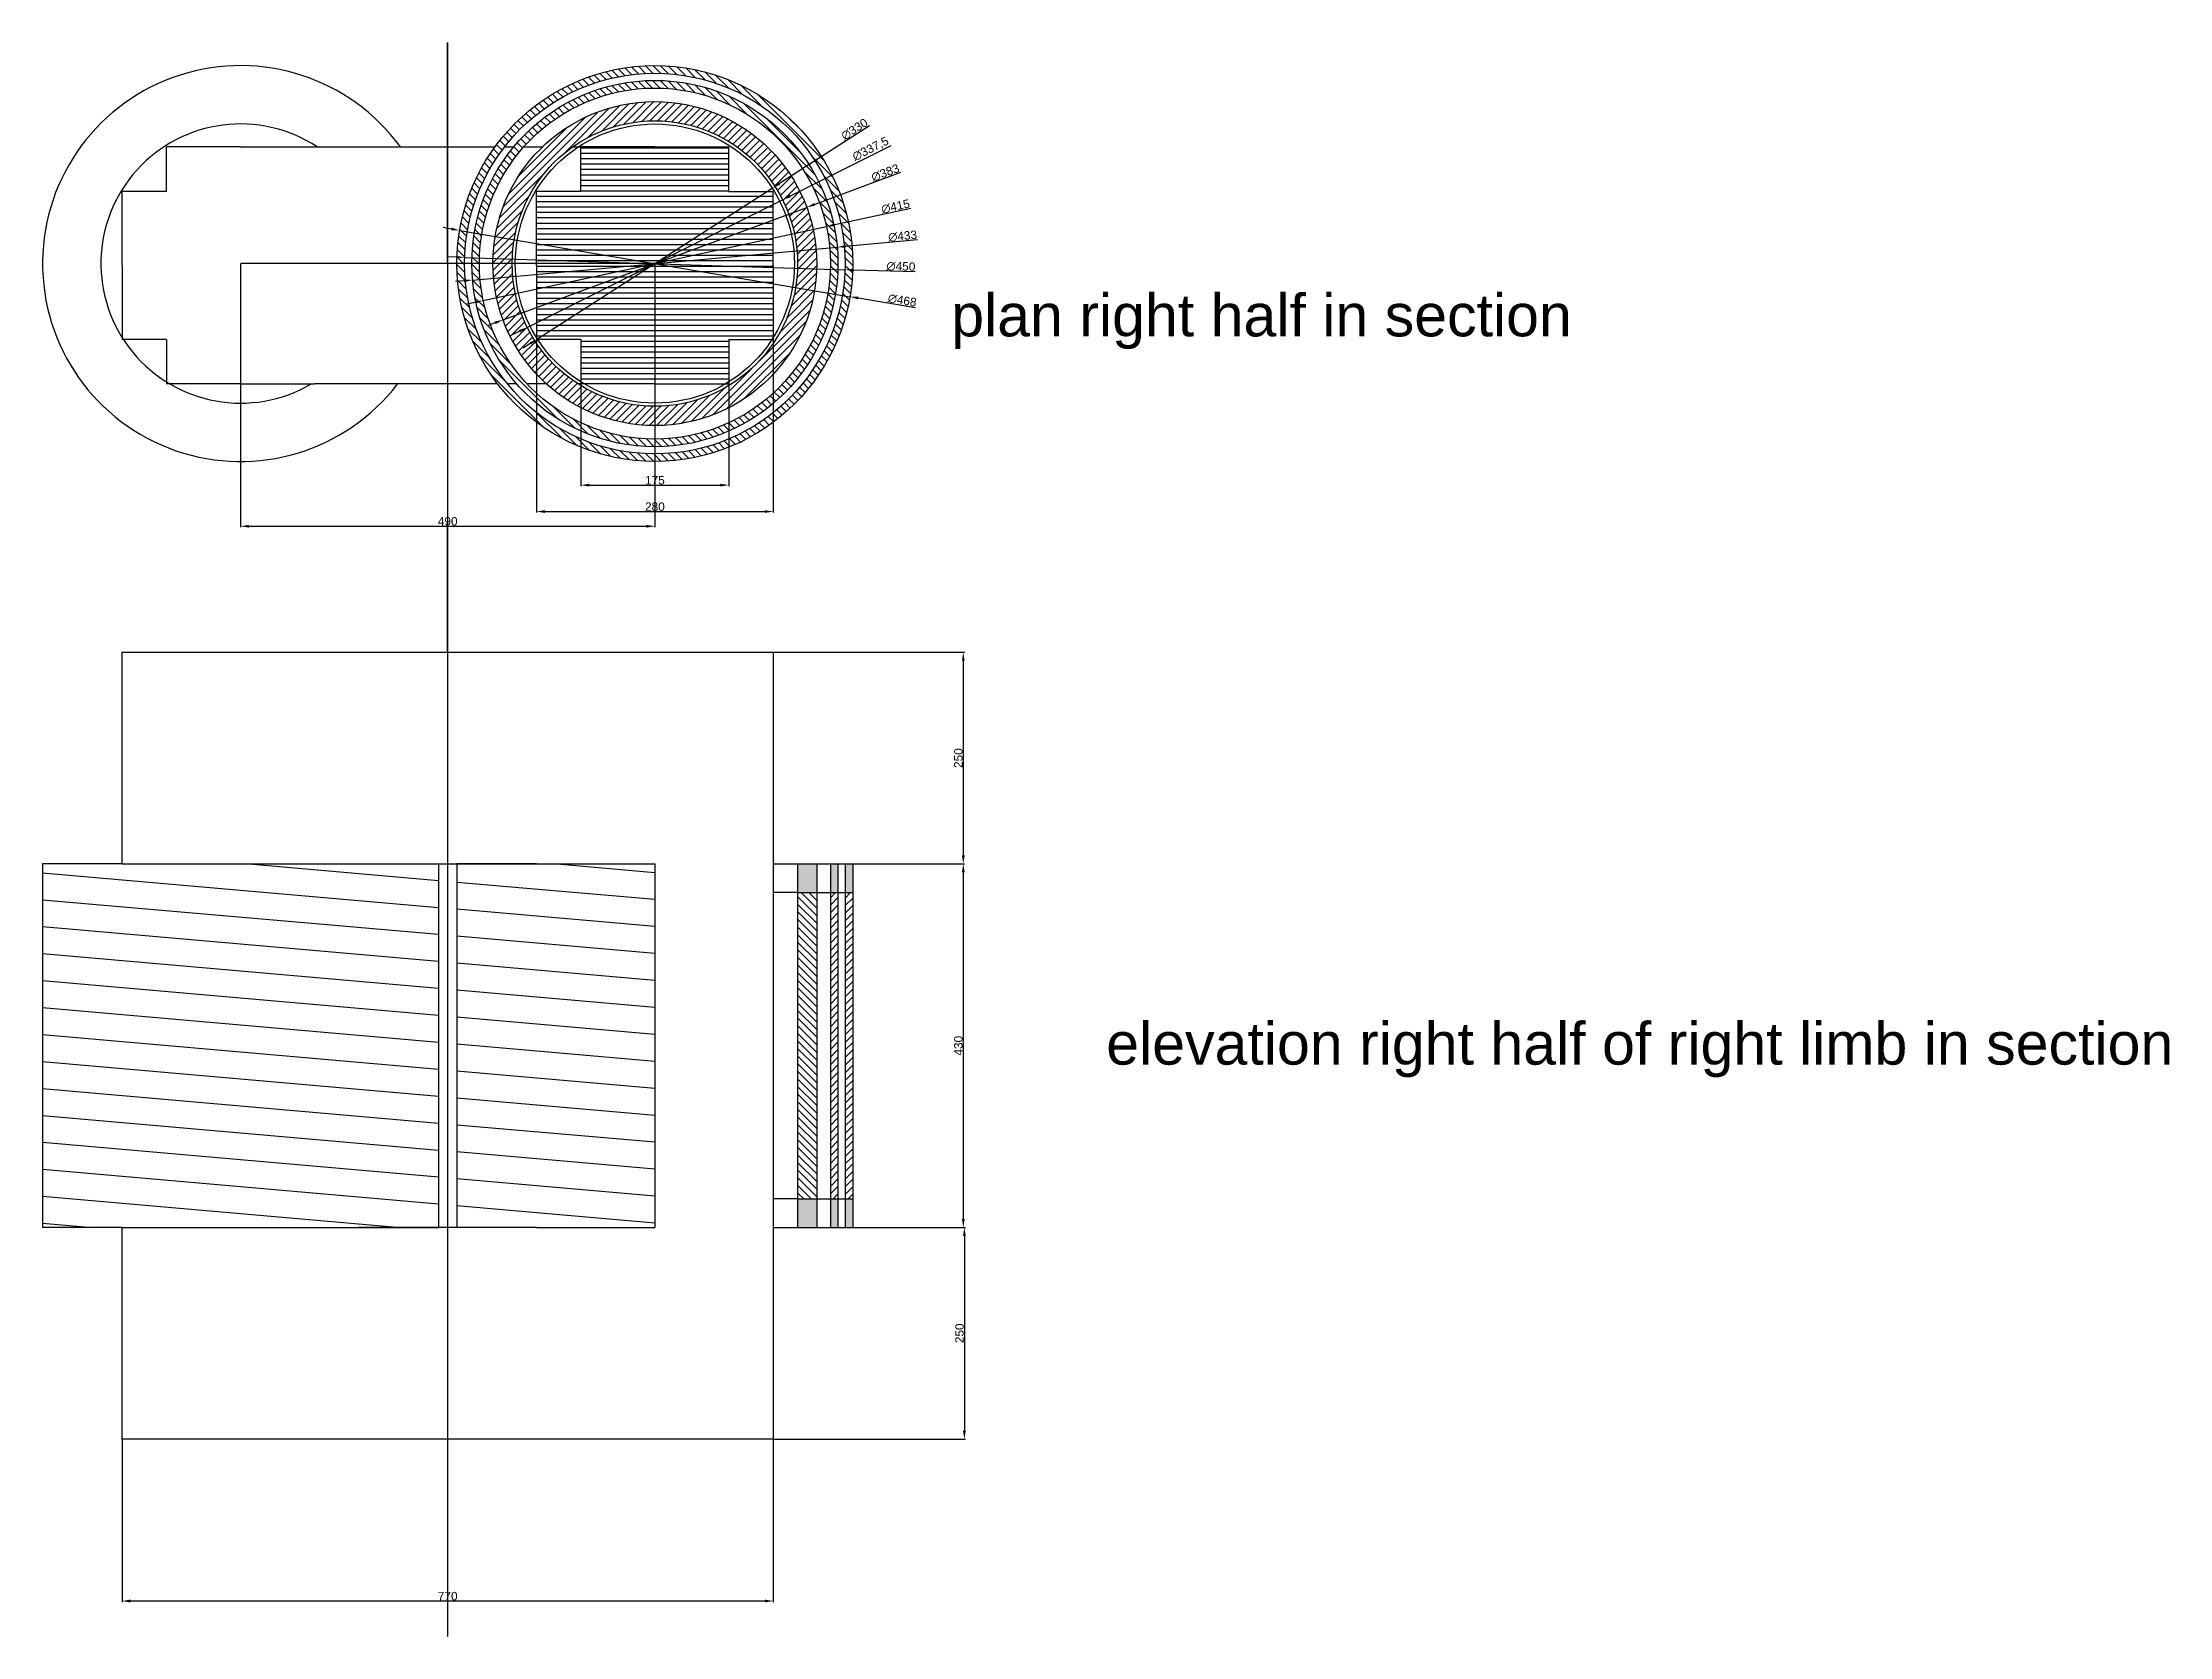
# Model space of a CAD drawing. Header units: millimetres. Extents: x 208 to 2723, y -407 to 1477.
import ezdxf

# ---------------------------------------------------------------- set-up
doc = ezdxf.new("R2010")
doc.units = ezdxf.units.MM
doc.styles.get("Standard").update_dxf_attribs({"font": 'arial_0.ttf'})
doc.dimstyles.new('ISO-25', dxfattribs={"dimtxt": 10, "dimasz": 10, "dimexe": 1.25, "dimexo": 0.625, "dimtad": 1, "dimtxsty": 'Standard', "dimcen": 2.5, "dimadec": 0, "dimazin": 0, "dimtfac": 1, "dimtmove": 0, "dimatfit": 3, "dimfxl": 1, "dimarcsym": 0})

# ---------------------------------------------------------------- blocks, each defined once
blk = doc.blocks.new('*D2')
at = {"color": 0, "lineweight": -2, "transparency": 16777216}
for p, q in [((792.4, 1125.5), (792.4, 921.4)), ((1072.4, 1125.5), (1072.4, 921.4)), ((802.4, 922.6), (1062.4, 922.6))]:
    blk.add_line(p, q, dxfattribs=at)
at = {"color": 0, "transparency": 16777216}
for points in [[(802.4, 924.3), (802.4, 921), (792.4, 922.6)], [(1062.4, 924.3), (1062.4, 921), (1072.4, 922.6)]]:
    blk.add_solid(points, dxfattribs=at)
at = {"layer": 'Defpoints', "color": 0, "transparency": 16777216}
for p in [(792.4, 1126.1), (1072.4, 1126.1), (1072.4, 922.6)]:
    blk.add_point(p, dxfattribs=at)
at = {"color": 0, "transparency": 16777216, "insert": (932.4, 928.4), "char_height": 10, "attachment_point": 5}
blk.add_mtext('280', dxfattribs=at)
blk = doc.blocks.new('*D3')
at = {"color": 0, "lineweight": -2, "transparency": 16777216}
for p, q in [((844.9, 1073), (844.9, 952.6)), ((1019.9, 1073), (1019.9, 952.6)), ((854.9, 953.8), (1009.9, 953.8))]:
    blk.add_line(p, q, dxfattribs=at)
at = {"color": 0, "transparency": 16777216}
for points in [[(854.9, 955.5), (854.9, 952.2), (844.9, 953.8)], [(1009.9, 955.5), (1009.9, 952.2), (1019.9, 953.8)]]:
    blk.add_solid(points, dxfattribs=at)
at = {"layer": 'Defpoints', "color": 0, "transparency": 16777216}
for p in [(844.9, 1073.6), (1019.9, 1073.6), (1019.9, 953.8)]:
    blk.add_point(p, dxfattribs=at)
at = {"color": 0, "transparency": 16777216, "insert": (932.4, 959.6), "char_height": 10, "attachment_point": 5}
blk.add_mtext('175', dxfattribs=at)
blk = doc.blocks.new('*D4')
at = {"color": 0, "lineweight": -2, "transparency": 16777216}
for p, q in [((442.4, 1215.1), (442.4, 904)), ((932.4, 1215.1), (932.4, 904)), ((452.4, 905.2), (922.4, 905.2))]:
    blk.add_line(p, q, dxfattribs=at)
at = {"color": 0, "transparency": 16777216}
for points in [[(452.4, 906.9), (452.4, 903.6), (442.4, 905.2)], [(922.4, 906.9), (922.4, 903.6), (932.4, 905.2)]]:
    blk.add_solid(points, dxfattribs=at)
at = {"layer": 'Defpoints', "color": 0, "transparency": 16777216}
for p in [(442.4, 1215.7), (932.4, 1215.7), (932.4, 905.2)]:
    blk.add_point(p, dxfattribs=at)
at = {"color": 0, "transparency": 16777216, "insert": (687.4, 911), "char_height": 10, "attachment_point": 5}
blk.add_mtext('490', dxfattribs=at)
blk = doc.blocks.new('*D5')
at = {"color": 0, "lineweight": -2, "transparency": 16777216}
for p, q in [((1186.1, 1378.7), (1079.6, 1310.3)), ((793.5, 1126.6), (1071.2, 1304.9)), ((785.1, 1121.2), (776.7, 1115.8))]:
    blk.add_line(p, q, dxfattribs=at)
at = {"color": 0, "transparency": 16777216}
for points in [[(1078.7, 1311.7), (1080.5, 1308.9), (1071.2, 1304.9)], [(784.2, 1122.6), (786, 1119.8), (793.5, 1126.6)]]:
    blk.add_solid(points, dxfattribs=at)
at = {"layer": 'Defpoints', "color": 0, "transparency": 16777216}
for p in [(1071.2, 1304.9), (793.5, 1126.6)]:
    blk.add_point(p, dxfattribs=at)
at = {"color": 0, "transparency": 16777216, "insert": (1168.4, 1374.5), "char_height": 10, "attachment_point": 5, "rotation": 32.7073}
blk.add_mtext('∅330', dxfattribs=at)
blk = doc.blocks.new('*D6')
at = {"color": 0, "lineweight": -2, "transparency": 16777216}
for p, q in [((1211.2, 1355.1), (1092.3, 1295.6)), ((781.4, 1140.3), (1083.3, 1291.2)), ((772.5, 1135.8), (763.5, 1131.4))]:
    blk.add_line(p, q, dxfattribs=at)
at = {"color": 0, "transparency": 16777216}
for points in [[(1091.5, 1297.1), (1093, 1294.1), (1083.3, 1291.2)], [(771.7, 1137.3), (773.2, 1134.4), (781.4, 1140.3)]]:
    blk.add_solid(points, dxfattribs=at)
at = {"layer": 'Defpoints', "color": 0, "transparency": 16777216}
for p in [(1083.3, 1291.2), (781.4, 1140.3)]:
    blk.add_point(p, dxfattribs=at)
at = {"color": 0, "transparency": 16777216, "insert": (1187.6, 1350.9), "char_height": 10, "attachment_point": 5, "rotation": 26.5498}
blk.add_mtext('∅337,5', dxfattribs=at)
blk = doc.blocks.new('*D7')
at = {"color": 0, "lineweight": -2, "transparency": 16777216}
for p, q in [((1222.9, 1323.3), (1121.3, 1285.7)), ((752.8, 1149.2), (1111.9, 1282.2)), ((743.4, 1145.8), (734, 1142.3))]:
    blk.add_line(p, q, dxfattribs=at)
at = {"color": 0, "transparency": 16777216}
for points in [[(1120.7, 1287.3), (1121.9, 1284.2), (1111.9, 1282.2)], [(742.8, 1147.3), (744, 1144.2), (752.8, 1149.2)]]:
    blk.add_solid(points, dxfattribs=at)
at = {"layer": 'Defpoints', "color": 0, "transparency": 16777216}
for p in [(1111.9, 1282.2), (752.8, 1149.2)]:
    blk.add_point(p, dxfattribs=at)
at = {"color": 0, "transparency": 16777216, "insert": (1204.8, 1323), "char_height": 10, "attachment_point": 5, "rotation": 20.3206}
blk.add_mtext('∅383', dxfattribs=at)
blk = doc.blocks.new('*D8')
at = {"color": 0, "lineweight": -2, "transparency": 16777216}
for p, q in [((729.5, 1172), (1135.2, 1259.5)), ((1234.9, 1280.9), (1145, 1261.6)), ((719.7, 1169.9), (710, 1167.8))]:
    blk.add_line(p, q, dxfattribs=at)
at = {"color": 0, "transparency": 16777216}
for points in [[(1144.6, 1263.2), (1145.3, 1259.9), (1135.2, 1259.5)], [(719.4, 1171.6), (720.1, 1168.3), (729.5, 1172)]]:
    blk.add_solid(points, dxfattribs=at)
at = {"layer": 'Defpoints', "color": 0, "transparency": 16777216}
for p in [(1135.2, 1259.5), (729.5, 1172)]:
    blk.add_point(p, dxfattribs=at)
at = {"color": 0, "transparency": 16777216, "insert": (1216.9, 1283.2), "char_height": 10, "attachment_point": 5, "rotation": 12.1617}
blk.add_mtext('∅415', dxfattribs=at)
blk = doc.blocks.new('*D9')
at = {"color": 0, "lineweight": -2, "transparency": 16777216}
for p, q in [((716.7, 1196.3), (1148, 1235.2)), ((1242.9, 1243.7), (1157.9, 1236.1)), ((706.8, 1195.4), (696.8, 1194.5))]:
    blk.add_line(p, q, dxfattribs=at)
at = {"color": 0, "transparency": 16777216}
for points in [[(1157.8, 1237.7), (1158.1, 1234.4), (1148, 1235.2)], [(706.6, 1197.1), (706.9, 1193.8), (716.7, 1196.3)]]:
    blk.add_solid(points, dxfattribs=at)
at = {"layer": 'Defpoints', "color": 0, "transparency": 16777216}
for p in [(1148, 1235.2), (716.7, 1196.3)]:
    blk.add_point(p, dxfattribs=at)
at = {"color": 0, "transparency": 16777216, "insert": (1225.3, 1248.2), "char_height": 10, "attachment_point": 5, "rotation": 5.1469}
blk.add_mtext('∅433', dxfattribs=at)
blk = doc.blocks.new('*D10')
at = {"color": 0, "lineweight": -2, "transparency": 16777216}
for p, q in [((697.5, 1223.3), (687.5, 1223.7)), ((707.5, 1223), (1157.2, 1208.5)), ((1240.2, 1205.8), (1167.2, 1208.1))]:
    blk.add_line(p, q, dxfattribs=at)
at = {"color": 0, "transparency": 16777216}
for points in [[(697.5, 1225), (697.4, 1221.7), (707.5, 1223)], [(1167.3, 1209.8), (1167.2, 1206.5), (1157.2, 1208.5)]]:
    blk.add_solid(points, dxfattribs=at)
at = {"layer": 'Defpoints', "color": 0, "transparency": 16777216}
for p in [(707.5, 1223), (1157.2, 1208.5)]:
    blk.add_point(p, dxfattribs=at)
at = {"color": 0, "transparency": 16777216, "insert": (1223.3, 1212.3), "char_height": 10, "attachment_point": 5, "rotation": 358.1452}
blk.add_mtext('∅450', dxfattribs=at)
blk = doc.blocks.new('*D11')
at = {"color": 0, "lineweight": -2, "transparency": 16777216}
for p, q in [((691.8, 1256.6), (681.9, 1258.3)), ((701.7, 1254.9), (1163.1, 1176.6)), ((1240.7, 1163.4), (1172.9, 1174.9))]:
    blk.add_line(p, q, dxfattribs=at)
at = {"color": 0, "transparency": 16777216}
for points in [[(692.1, 1258.2), (691.5, 1254.9), (701.7, 1254.9)], [(1173.2, 1176.5), (1172.6, 1173.3), (1163.1, 1176.6)]]:
    blk.add_solid(points, dxfattribs=at)
at = {"layer": 'Defpoints', "color": 0, "transparency": 16777216}
for p in [(701.7, 1254.9), (1163.1, 1176.6)]:
    blk.add_point(p, dxfattribs=at)
at = {"color": 0, "transparency": 16777216, "insert": (1224.8, 1172.2), "char_height": 10, "attachment_point": 5, "rotation": 350.3624}
blk.add_mtext('∅468', dxfattribs=at)
blk = doc.blocks.new('*D12')
at = {"color": 0, "lineweight": -2, "transparency": 16777216}
for p, q in [((1073, 756.2), (1298.3, 756.2)), ((1297, 746.2), (1297, 516.2)), ((1073, 506.2), (1298.3, 506.2))]:
    blk.add_line(p, q, dxfattribs=at)
at = {"color": 0, "transparency": 16777216}
for points in [[(1295.4, 746.2), (1298.7, 746.2), (1297, 756.2)], [(1295.4, 516.2), (1298.7, 516.2), (1297, 506.2)]]:
    blk.add_solid(points, dxfattribs=at)
at = {"layer": 'Defpoints', "color": 0, "transparency": 16777216}
for p in [(1072.4, 756.2), (1072.4, 506.2), (1297, 506.2)]:
    blk.add_point(p, dxfattribs=at)
at = {"color": 0, "transparency": 16777216, "insert": (1291.3, 631.2), "char_height": 10, "attachment_point": 5, "rotation": 90}
blk.add_mtext('250', dxfattribs=at)
blk = doc.blocks.new('*D13')
at = {"color": 0, "lineweight": -2, "transparency": 16777216}
for p, q in [((1073, 506.2), (1298.3, 506.2)), ((1297, 496.2), (1297, 86.2)), ((1073, 76.2), (1298.3, 76.2))]:
    blk.add_line(p, q, dxfattribs=at)
at = {"color": 0, "transparency": 16777216}
for points in [[(1295.4, 496.2), (1298.7, 496.2), (1297, 506.2)], [(1295.4, 86.2), (1298.7, 86.2), (1297, 76.2)]]:
    blk.add_solid(points, dxfattribs=at)
at = {"layer": 'Defpoints', "color": 0, "transparency": 16777216}
for p in [(1072.4, 506.2), (1072.4, 76.2), (1297, 76.2)]:
    blk.add_point(p, dxfattribs=at)
at = {"color": 0, "transparency": 16777216, "insert": (1291.3, 291.2), "char_height": 10, "attachment_point": 5, "rotation": 90}
blk.add_mtext('430', dxfattribs=at)
blk = doc.blocks.new('*D14')
at = {"color": 0, "lineweight": -2, "transparency": 16777216}
for p, q in [((1073, 76.2), (1299.5, 76.2)), ((1298.3, 66.2), (1298.3, -163.8)), ((1073, -173.8), (1299.5, -173.8))]:
    blk.add_line(p, q, dxfattribs=at)
at = {"color": 0, "transparency": 16777216}
for points in [[(1296.6, 66.2), (1300, 66.2), (1298.3, 76.2)], [(1296.6, -163.8), (1300, -163.8), (1298.3, -173.8)]]:
    blk.add_solid(points, dxfattribs=at)
at = {"layer": 'Defpoints', "color": 0, "transparency": 16777216}
for p in [(1072.4, 76.2), (1072.4, -173.8), (1298.3, -173.8)]:
    blk.add_point(p, dxfattribs=at)
at = {"color": 0, "transparency": 16777216, "insert": (1292.6, -48.8), "char_height": 10, "attachment_point": 5, "rotation": 90}
blk.add_mtext('250', dxfattribs=at)
blk = doc.blocks.new('*D15')
at = {"color": 0, "lineweight": -2, "transparency": 16777216}
for p, q in [((302.4, -174.4), (302.4, -366.4)), ((1072.4, -174.4), (1072.4, -366.4)), ((312.4, -365.2), (1062.4, -365.2))]:
    blk.add_line(p, q, dxfattribs=at)
at = {"color": 0, "transparency": 16777216}
for points in [[(312.4, -363.5), (312.4, -366.9), (302.4, -365.2)], [(1062.4, -363.5), (1062.4, -366.9), (1072.4, -365.2)]]:
    blk.add_solid(points, dxfattribs=at)
at = {"layer": 'Defpoints', "color": 0, "transparency": 16777216}
for p in [(302.4, -173.8), (1072.4, -173.8), (1072.4, -365.2)]:
    blk.add_point(p, dxfattribs=at)
at = {"color": 0, "transparency": 16777216, "insert": (687.4, -359.5), "char_height": 10, "attachment_point": 5}
blk.add_mtext('770', dxfattribs=at)

msp = doc.modelspace()

# ---------------------------------------------------------------- hatches: boundary and pattern name
h = msp.add_hatch()
h.set_pattern_fill('ANSI31', color=256, scale=2, angle=90)
h.paths.add_polyline_path([(715.853, 1215.743), (724.853, 1215.743, -1), (1139.853, 1215.743, -1), (724.853, 1215.743), (715.853, 1215.743, 1), (1148.853, 1215.743, 1)], flags=17)
h.paths.add_polyline_path([(698.353, 1215.743), (707.353, 1215.743, -1), (1157.353, 1215.743, -1), (707.353, 1215.743), (698.353, 1215.743, 1), (1166.353, 1215.743, 1)])
h = msp.add_hatch()
h.set_pattern_fill('ANSI31', color=256, scale=2)
h.paths.add_polyline_path([(740.853, 1215.743), (763.603, 1215.743, -1), (1101.103, 1215.743, -1), (763.603, 1215.743), (740.853, 1215.743, 1), (1123.853, 1215.743, 1)])
h = msp.add_hatch()
h.set_pattern_fill('ANSI31', color=256, scale=2, angle=135)
h.paths.add_polyline_path([(1072.353, 1301.103), (1019.853, 1301.103), (1019.853, 1353.603), (932.353, 1353.603), (844.853, 1353.603), (844.853, 1301.103), (792.353, 1301.103), (792.353, 1213.603), (792.353, 1128.422, 0.00416257), (793.826, 1126.103), (844.853, 1126.103), (844.853, 1075.855, 0.00657243), (848.56, 1073.603), (932.353, 1073.603), (1016.145, 1073.603, 0.00657243), (1019.853, 1075.855), (1019.853, 1126.103), (1070.879, 1126.103, 0.00416257), (1072.353, 1128.422), (1072.353, 1213.603)])
h = msp.add_hatch()
h.set_pattern_fill('ANSI31', color=256, scale=10, angle=130)
h.set_pattern_definition([(175, (-1478.587, -1173.404), (-2.7672, -31.62918), [])])
h.paths.add_polyline_path([(302.353, 506.196), (208.353, 506.196), (208.353, 76.196), (302.353, 76.196), (442.353, 76.196), (582.353, 76.196), (676.353, 76.196), (676.353, 506.196), (582.353, 506.196), (442.353, 506.196)])
h.paths.add_polyline_path([(698.353, 76.196), (792.353, 76.196), (932.353, 76.196), (932.353, 506.196), (792.353, 506.196), (698.353, 506.196)])
h = msp.add_hatch(color=256)
h.dxf.hatch_style = 1
h.paths.add_polyline_path([(1101.103, 472.196), (1123.853, 472.196), (1123.853, 506.196), (1101.103, 506.196)])
h.paths.add_polyline_path([(1148.853, 506.196), (1139.853, 506.196), (1139.853, 472.196), (1148.853, 472.196)])
h.paths.add_polyline_path([(1157.353, 472.196), (1166.353, 472.196), (1166.353, 506.196), (1157.353, 506.196)])
h.paths.add_polyline_path([(1123.853, 110.196), (1101.103, 110.196), (1101.103, 76.196), (1123.853, 76.196)])
h.paths.add_polyline_path([(1148.853, 110.196), (1139.853, 110.196), (1139.853, 76.196), (1148.853, 76.196)])
h.paths.add_polyline_path([(1157.353, 76.196), (1166.353, 76.196), (1166.353, 110.196), (1157.353, 110.196)])
h = msp.add_hatch()
h.set_pattern_fill('ANSI31', color=256, scale=2, angle=90)
h.set_pattern_definition([(135, (-1478.5874, -1173.4035), (-4.490128, -4.490128), [])])
h.paths.add_polyline_path([(1101.103, 110.196), (1123.853, 110.196), (1123.853, 472.196), (1101.103, 472.196)])
h = msp.add_hatch()
h.set_pattern_fill('ANSI31', color=256, scale=2)
h.set_pattern_definition([(45, (-1478.5874, -1173.4035), (-4.490128, 4.490128), [])])
h.paths.add_polyline_path([(1148.853, 472.196), (1139.853, 472.196), (1139.853, 110.196), (1148.853, 110.196)])
h.paths.add_polyline_path([(1166.353, 472.196), (1157.353, 472.196), (1157.353, 110.196), (1166.353, 110.196)])

# ---------------------------------------------------------------- linework, layer by layer
for p, q in [((687.353, 1215.743), (687.353, 1477.007)), ((687.353, 1477.007), (687.353, 910.26)), ((354.853, 1301.103), (354.853, 1353.603)), ((442.353, 1353.603), (354.853, 1353.603)), ((442.353, 1353.603), (529.853, 1353.603)), ((529.853, 1353.603), (743.274, 1353.603)), ((754.533, 1353.603), (765.419, 1353.603)), ((777.269, 1353.603), (799.436, 1353.603)), ((835.032, 1353.603), (844.853, 1353.603)), ((844.853, 1301.103), (844.853, 1353.603)), ((932.353, 1353.603), (844.853, 1353.603)), ((932.353, 1353.603), (1019.853, 1353.603)), ((1019.853, 1301.103), (1019.853, 1353.603)), ((302.353, 1213.603), (302.353, 1301.103)), ((354.853, 1301.103), (302.353, 1301.103)), ((792.353, 1213.603), (792.353, 1301.103)), ((844.853, 1301.103), (792.353, 1301.103)), ((1019.853, 1301.103), (1072.353, 1301.103)), ((1072.353, 1213.603), (1072.353, 1301.103)), ((302.353, 1213.603), (302.353, 1126.103)), ((932.353, 1215.743), (442.353, 1215.743)), ((792.353, 1213.603), (792.353, 1126.103)), ((1072.353, 1213.603), (1072.353, 1126.103)), ((354.853, 1126.103), (302.353, 1126.103)), ((354.853, 1126.103), (354.853, 1073.603)), ((844.853, 1126.103), (792.353, 1126.103)), ((844.853, 1126.103), (844.853, 1073.603)), ((1019.853, 1126.103), (1019.853, 1073.603)), ((1019.853, 1126.103), (1072.353, 1126.103)), ((442.353, 1073.603), (354.853, 1073.603)), ((442.353, 1073.603), (529.853, 1073.603)), ((746.47, 1073.603), (529.853, 1073.603)), ((769.048, 1073.603), (757.936, 1073.603)), ((804.023, 1073.603), (781.182, 1073.603)), ((844.853, 1073.603), (841.398, 1073.603)), ((932.353, 1073.603), (844.853, 1073.603)), ((932.353, 1073.603), (1019.853, 1073.603)), ((687.353, 756.196), (687.353, 910.26)), ((687.353, 910.26), (687.353, -407.11)), ((302.353, 506.196), (302.353, 756.196)), ((302.353, 756.196), (582.353, 756.196)), ((442.353, 756.196), (932.353, 756.196)), ((792.353, 756.196), (1072.353, 756.196)), ((1072.353, 756.196), (1072.353, 506.196)), ((208.353, 506.196), (208.353, 76.196)), ((302.353, 506.196), (208.353, 506.196)), ((302.353, 506.196), (442.353, 506.196)), ((442.353, 506.196), (582.353, 506.196)), ((582.353, 506.196), (792.353, 506.196)), ((582.353, 506.196), (676.353, 506.196)), ((676.353, 506.196), (676.353, 76.196)), ((698.353, 506.196), (698.353, 76.196)), ((792.353, 506.196), (698.353, 506.196)), ((792.353, 506.196), (932.353, 506.196)), ((932.353, 506.196), (932.353, 76.196)), ((1072.353, 506.196), (1072.353, 76.196)), ((1072.353, 506.196), (1166.353, 506.196)), ((1101.103, 506.196), (1101.103, 76.196)), ((1101.103, 506.196), (1101.103, 472.196)), ((1123.853, 506.196), (1123.853, 76.196)), ((1139.853, 506.196), (1139.853, 76.196)), ((1148.853, 506.196), (1148.853, 76.196)), ((1157.353, 506.196), (1157.353, 76.196)), ((1166.353, 506.196), (1166.353, 76.196)), ((1101.103, 472.196), (1072.353, 472.196)), ((1101.103, 472.196), (1166.353, 472.196)), ((1101.103, 110.196), (1072.353, 110.196)), ((1101.103, 110.196), (1166.353, 110.196)), ((302.353, 76.196), (208.353, 76.196)), ((302.353, -173.804), (302.353, 76.196)), ((302.353, 76.196), (442.353, 76.196)), ((442.353, 76.196), (582.353, 76.196)), ((792.353, 76.196), (582.353, 76.196)), ((582.353, 76.196), (676.353, 76.196)), ((792.353, 76.196), (698.353, 76.196)), ((792.353, 76.196), (932.353, 76.196)), ((1072.353, 76.196), (1072.353, -173.804)), ((1072.353, 76.196), (1166.353, 76.196)), ((1072.353, -173.804), (302.353, -173.804))]:
    msp.add_line(p, q)
for radius in [234, 225, 216.5, 207.5, 191.5, 168.75, 165]:
    msp.add_circle((932.353, 1215.743), radius)
for radius, start, end in [(234, 36.096361, 322.595649), (165, 56.669478, 300.519664)]:
    msp.add_arc((442.353, 1215.743), radius, start, end)

# ---------------------------------------------------------------- texts
for s, p in [('plan right half in section', (1282.764, 1129.699)), ('elevation right half of right limb in section', (1466.013, 268.842))]:
    msp.add_text(s, height=50).set_placement(p)

# ---------------------------------------------------------------- dimensions: what is measured, and where the dimension line sits
for p1, p2, picture, middle in [((793.515, 1126.586), (1071.191, 1304.9), '*D5', (1171.672, 1369.426)), ((781.398, 1140.316), (1083.307, 1291.17), '*D6', (1190.68, 1344.821)), ((752.771, 1149.24), (1111.934, 1282.246), '*D7', (1206.873, 1317.404)), ((729.51, 1172.029), (1135.196, 1259.458), '*D8', (1218.137, 1277.332)), ((701.655, 1254.918), (1163.05, 1176.568), '*D11', (1223.77, 1166.257)), ((716.726, 1196.321), (1147.98, 1235.165), '*D9', (1225.882, 1242.182)), ((707.47, 1223.026), (1157.235, 1208.46), '*D10', (1223.066, 1206.329))]:
    dim = msp.add_diameter_dim_2p(p1=p1, p2=p2, dimstyle='ISO-25')
    dim.commit()
    dim.dimension.update_dxf_attribs({"geometry": picture, "text_midpoint": middle, "dimtype": 163})
for base, p1, p2, picture, middle in [((932.353, 905.223), (442.353, 1215.743), (932.353, 1215.743), '*D4', (687.353, 910.954)), ((1072.353, 922.633), (792.353, 1126.103), (1072.353, 1126.103), '*D2', (932.353, 928.363)), ((1019.853, 953.827), (844.853, 1073.603), (1019.853, 1073.603), '*D3', (932.353, 959.558)), ((1072.353, -365.188), (302.353, -173.804), (1072.353, -173.804), '*D15', (687.353, -359.458))]:
    dim = msp.add_linear_dim(base=base, p1=p1, p2=p2, dimstyle='ISO-25')
    dim.commit()
    dim.dimension.update_dxf_attribs({"geometry": picture, "text_midpoint": middle})
for base, p1, p2, picture, middle in [((1297.034, 506.196), (1072.353, 756.196), (1072.353, 506.196), '*D12', (1291.303, 631.196)), ((1297.034, 76.196), (1072.353, 506.196), (1072.353, 76.196), '*D13', (1291.3, 291.196)), ((1298.284, -173.804), (1072.353, 76.196), (1072.353, -173.804), '*D14', (1292.553, -48.804))]:
    dim = msp.add_linear_dim(base=base, p1=p1, p2=p2, angle=90, dimstyle='ISO-25')
    dim.commit()
    dim.dimension.update_dxf_attribs({"geometry": picture, "text_midpoint": middle})

doc.saveas('drawing.dxf')
